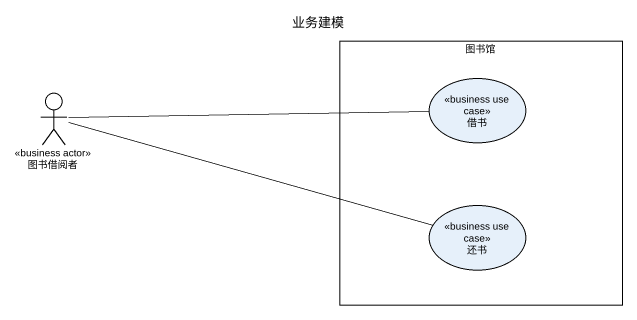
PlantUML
@startuml
title 业务建模
rectangle 图书馆 {
  usecase 借书 <<business use case>>
  usecase 还书 <<business use case>>
}
actor 图书借阅者 <<business actor>>
图书借阅者 -right- 借书
图书借阅者 -right- 还书
@enduml
